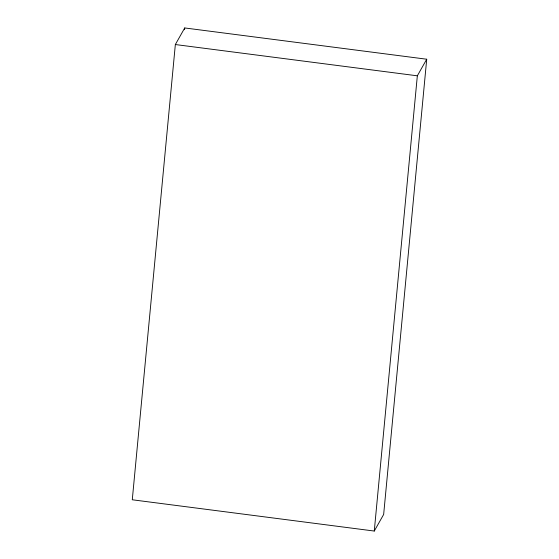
<?xml version="1.0" encoding="UTF-8"?>
<svg xmlns="http://www.w3.org/2000/svg" width="559" height="559" viewBox="0 0 559 559"><rect width="100%" height="100%" fill="white"/><g stroke="black" fill="none" stroke-linecap="round" stroke-linejoin="round"><path stroke-width="0.84" d="M175.344 44.538L132.28 499.774L374.271 531.05L383.656 514.462L426.72 59.226L184.729 27.95L175.344 44.538L417.335 75.814L426.72 59.226M184.568 29.69L184.729 27.95M374.271 531.05L417.335 75.814"/></g></svg>
